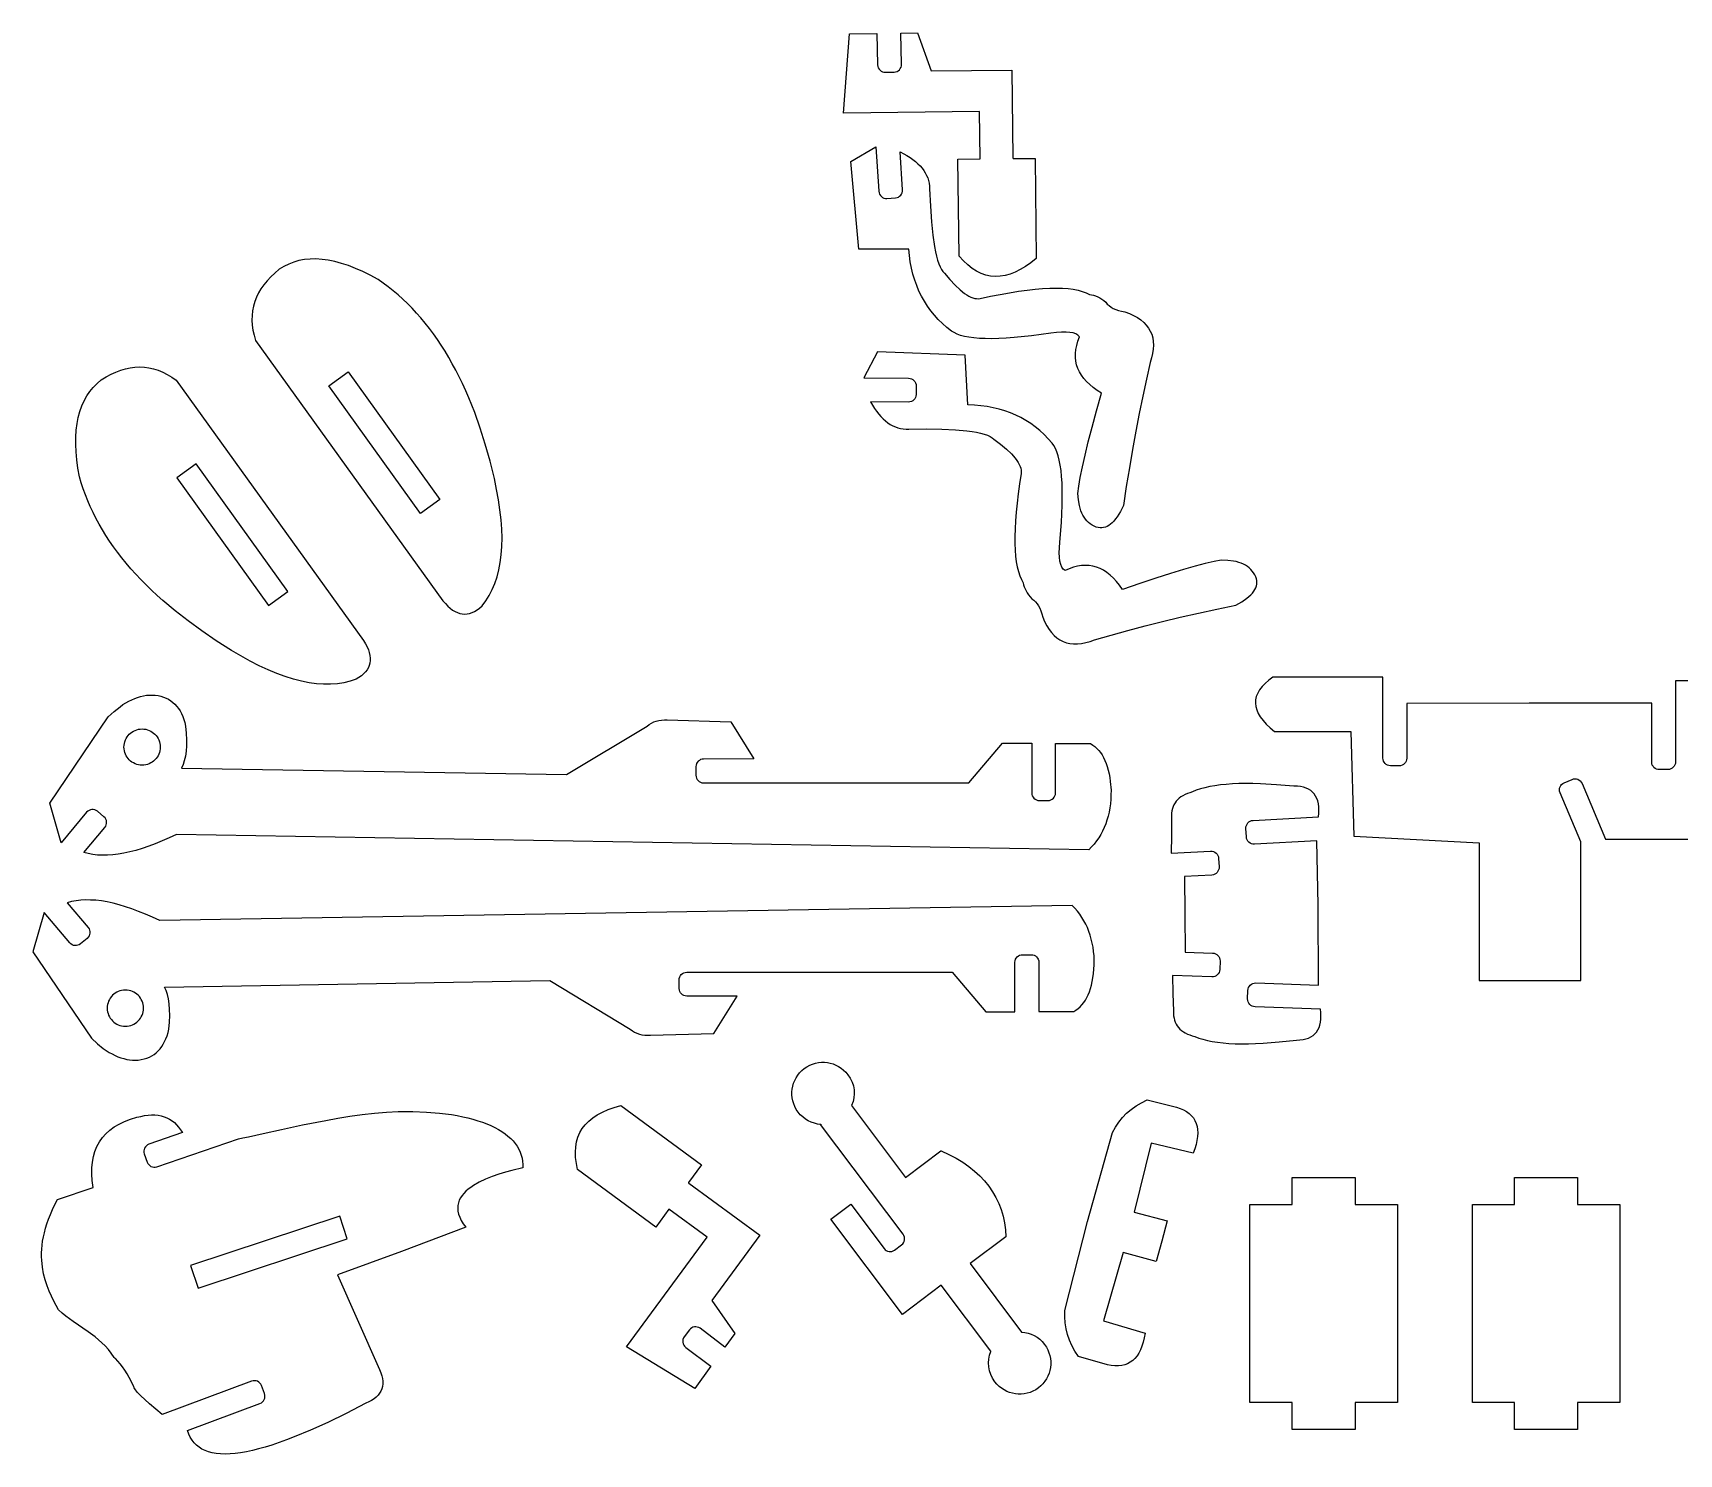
# Model space of a CAD drawing. Extents: x 0 to 427, y 0 to 378.
# Drawn here: x 1.2 to 203, y 203.4 to 377.6 of the extents above; entities that cross this region are included whole.
import ezdxf

# ---------------------------------------------------------------- set-up
doc = ezdxf.new("R2010")
doc.units = 0
doc.header["$MEASUREMENT"] = 0
doc.layers.add('HARLEY_1', color=1, linetype='Continuous')

msp = doc.modelspace()

# ---------------------------------------------------------------- linework, layer by layer
at = {"layer": 'HARLEY_1'}
for points in [[(121.39, 362.19), (124.05, 362.22), (124.19, 349.96), (123.53, 349.42), (122.88, 348.96), (122.23, 348.58), (121.6, 348.27), (120.98, 348.03), (120.36, 347.86), (119.76, 347.77), (119.16, 347.75), (118.57, 347.8), (118, 347.92), (117.43, 348.12), (116.87, 348.4), (116.32, 348.74), (115.78, 349.16), (115.25, 349.66), (114.73, 350.22), (114.59, 362.11), (117.31, 362.14), (117.24, 367.94), (100.58, 367.75), (101.31, 377.49), (104.66, 377.53), (104.75, 373.68), (104.77, 373.49), (104.83, 373.32), (104.92, 373.16), (105.04, 373.02), (105.18, 372.91), (105.34, 372.83), (105.52, 372.78), (105.7, 372.76), (106.76, 372.79), (106.95, 372.81), (107.12, 372.87), (107.28, 372.96), (107.41, 373.08), (107.52, 373.22), (107.61, 373.38), (107.66, 373.56), (107.67, 373.74), (107.58, 377.56), (109.64, 377.59), (111.29, 372.93), (121.21, 373.04), (121.33, 362.28), (121.35, 362.22), (121.39, 362.19)], [(104.53, 363.64), (104.89, 358.18), (104.92, 357.99), (104.98, 357.82), (105.08, 357.67), (105.2, 357.54), (105.35, 357.43), (105.51, 357.36), (105.69, 357.31), (105.88, 357.31), (106.93, 357.38), (107.12, 357.41), (107.29, 357.47), (107.44, 357.57), (107.57, 357.69), (107.68, 357.84), (107.75, 358), (107.8, 358.18), (107.8, 358.37), (107.5, 363.01), (107.94, 362.79), (108.34, 362.56), (108.72, 362.32), (109.08, 362.08), (109.4, 361.83), (109.69, 361.56), (109.96, 361.3), (110.2, 361.02), (110.41, 360.73), (110.59, 360.44), (110.75, 360.13), (110.88, 359.82), (110.98, 359.5), (111.05, 359.17), (111.1, 358.83), (111.12, 358.48), (111.21, 356.35), (111.35, 354.46), (111.52, 352.81), (111.73, 351.4), (111.84, 350.78), (111.97, 350.23), (112.1, 349.73), (112.25, 349.3), (112.4, 348.93), (112.57, 348.61), (112.74, 348.36), (112.92, 348.17), (113.6, 347.37), (114.24, 346.69), (114.84, 346.12), (115.4, 345.67), (115.67, 345.49), (115.93, 345.34), (116.18, 345.22), (116.42, 345.13), (116.66, 345.06), (116.88, 345.03), (117.09, 345.02), (117.3, 345.05), (118.56, 345.32), (119.77, 345.55), (120.92, 345.76), (122.02, 345.93), (123.06, 346.07), (124.04, 346.18), (124.96, 346.26), (125.83, 346.31), (126.64, 346.32), (127.39, 346.31), (128.08, 346.26), (128.72, 346.18), (129.3, 346.06), (129.82, 345.92), (130.28, 345.74), (130.69, 345.54), (130.95, 345.5), (131.2, 345.44), (131.45, 345.36), (131.71, 345.25), (131.96, 345.13), (132.21, 344.97), (132.46, 344.8), (132.71, 344.6), (132.89, 344.37), (133.1, 344.17), (133.35, 343.99), (133.62, 343.83), (133.93, 343.7), (134.26, 343.58), (134.63, 343.48), (135.03, 343.4), (135.59, 343.19), (136.1, 342.96), (136.57, 342.7), (136.99, 342.42), (137.35, 342.11), (137.67, 341.79), (137.94, 341.43), (138.16, 341.06), (138.33, 340.66), (138.45, 340.24), (138.52, 339.79), (138.54, 339.32), (138.51, 338.83), (138.44, 338.31), (138.31, 337.77), (138.14, 337.2), (137.68, 335.15), (137.23, 333.06), (136.8, 330.94), (136.38, 328.77), (135.98, 326.56), (135.59, 324.31), (135.22, 322.02), (134.87, 319.7), (134.49, 318.94), (134.11, 318.3), (133.91, 318.03), (133.71, 317.78), (133.5, 317.57), (133.3, 317.39), (133.09, 317.24), (132.88, 317.12), (132.66, 317.03), (132.44, 316.97), (132.22, 316.94), (132, 316.94), (131.77, 316.98), (131.54, 317.04), (131.28, 317.15), (131.04, 317.29), (130.81, 317.44), (130.6, 317.61), (130.4, 317.8), (130.22, 318.01), (130.06, 318.24), (129.91, 318.49), (129.77, 318.75), (129.66, 319.04), (129.55, 319.34), (129.47, 319.67), (129.34, 320.37), (129.28, 321.15), (129.4, 322.05), (129.58, 323.13), (129.84, 324.4), (130.17, 325.84), (130.56, 327.47), (131.03, 329.28), (131.57, 331.28), (132.19, 333.46), (131.65, 333.79), (131.17, 334.13), (130.73, 334.49), (130.34, 334.86), (130, 335.24), (129.71, 335.64), (129.47, 336.05), (129.28, 336.48), (129.13, 336.91), (129.03, 337.36), (128.99, 337.83), (128.99, 338.31), (129.04, 338.8), (129.14, 339.3), (129.28, 339.82), (129.48, 340.35), (129.4, 340.45), (129.29, 340.55), (129.04, 340.71), (128.71, 340.82), (128.3, 340.9), (127.83, 340.93), (127.28, 340.92), (126.66, 340.87), (125.96, 340.78), (123.59, 340.46), (121.46, 340.25), (120.49, 340.18), (119.58, 340.14), (118.73, 340.12), (117.94, 340.13), (117.21, 340.16), (116.54, 340.21), (115.93, 340.29), (115.39, 340.4), (114.9, 340.52), (114.48, 340.68), (114.11, 340.86), (113.81, 341.06), (113.23, 341.51), (112.69, 341.98), (112.18, 342.48), (111.7, 343), (111.26, 343.55), (110.85, 344.12), (110.47, 344.71), (110.13, 345.33), (109.81, 345.96), (109.54, 346.63), (109.29, 347.31), (109.08, 348.02), (108.9, 348.76), (108.75, 349.52), (108.64, 350.3), (108.56, 351.1), (102.45, 351.1), (101.46, 361.82), (104.53, 363.64)], [(51.48, 308), (51.78, 307.66), (52.07, 307.35), (52.37, 307.09), (52.66, 306.87), (52.96, 306.69), (53.26, 306.55), (53.55, 306.44), (53.85, 306.39), (54.15, 306.37), (54.45, 306.39), (54.75, 306.45), (55.06, 306.55), (55.36, 306.7), (55.66, 306.88), (55.97, 307.1), (56.27, 307.37), (56.74, 307.99), (57.16, 308.66), (57.53, 309.37), (57.85, 310.13), (58.12, 310.94), (58.34, 311.8), (58.51, 312.7), (58.63, 313.65), (58.7, 314.65), (58.72, 315.7), (58.69, 316.8), (58.6, 317.94), (58.47, 319.13), (58.29, 320.36), (58.06, 321.65), (57.78, 322.98), (57.25, 325.13), (56.67, 327.19), (56.05, 329.17), (55.37, 331.06), (54.65, 332.88), (54.27, 333.75), (53.88, 334.61), (53.48, 335.44), (53.06, 336.26), (52.63, 337.05), (52.19, 337.82), (51.74, 338.58), (51.28, 339.31), (50.8, 340.02), (50.32, 340.71), (49.82, 341.38), (49.31, 342.03), (48.78, 342.66), (48.25, 343.26), (47.7, 343.85), (47.14, 344.42), (46.57, 344.97), (45.98, 345.49), (45.39, 346), (44.78, 346.48), (44.16, 346.94), (43.53, 347.39), (42.58, 347.89), (41.66, 348.34), (40.76, 348.74), (39.89, 349.07), (39.05, 349.35), (38.23, 349.57), (37.43, 349.73), (36.67, 349.84), (35.92, 349.89), (35.2, 349.88), (34.51, 349.81), (33.84, 349.69), (33.2, 349.51), (32.58, 349.27), (31.99, 348.97), (31.43, 348.62), (30.88, 348.17), (30.38, 347.71), (29.93, 347.23), (29.53, 346.74), (29.18, 346.24), (28.87, 345.73), (28.62, 345.2), (28.41, 344.66), (28.25, 344.11), (28.15, 343.55), (28.09, 342.97), (28.08, 342.39), (28.12, 341.78), (28.2, 341.17), (28.34, 340.54), (28.52, 339.9), (51.48, 308)], [(103.86, 332.4), (104.11, 331.98), (104.36, 331.58), (104.62, 331.22), (104.88, 330.88), (105.15, 330.57), (105.43, 330.29), (105.71, 330.04), (106, 329.82), (106.3, 329.62), (106.6, 329.46), (106.92, 329.32), (107.23, 329.21), (107.56, 329.12), (107.89, 329.07), (108.23, 329.04), (108.58, 329.04), (110.72, 329.06), (112.62, 329.03), (114.27, 328.95), (115.69, 328.83), (116.31, 328.74), (116.87, 328.65), (117.37, 328.54), (117.81, 328.42), (118.2, 328.29), (118.52, 328.14), (118.78, 327.98), (118.98, 327.81), (119.82, 327.18), (120.53, 326.58), (121.13, 326.01), (121.61, 325.47), (121.81, 325.21), (121.97, 324.96), (122.11, 324.72), (122.21, 324.48), (122.29, 324.25), (122.33, 324.03), (122.35, 323.82), (122.34, 323.62), (122.14, 322.34), (121.97, 321.12), (121.83, 319.95), (121.72, 318.85), (121.63, 317.81), (121.58, 316.82), (121.55, 315.89), (121.55, 315.03), (121.58, 314.22), (121.64, 313.47), (121.73, 312.78), (121.84, 312.15), (121.99, 311.58), (122.16, 311.06), (122.36, 310.61), (122.59, 310.21), (122.64, 309.96), (122.71, 309.71), (122.81, 309.46), (122.93, 309.22), (123.07, 308.97), (123.24, 308.73), (123.43, 308.49), (123.64, 308.25), (123.87, 308.08), (124.09, 307.88), (124.28, 307.65), (124.45, 307.38), (124.61, 307.08), (124.75, 306.76), (124.87, 306.4), (124.97, 306), (125.21, 305.45), (125.47, 304.95), (125.75, 304.5), (126.05, 304.1), (126.38, 303.75), (126.72, 303.45), (127.09, 303.2), (127.48, 303.01), (127.89, 302.86), (128.31, 302.76), (128.76, 302.72), (129.23, 302.72), (129.73, 302.77), (130.24, 302.88), (130.77, 303.03), (131.33, 303.24), (133.35, 303.81), (135.41, 304.38), (137.51, 304.93), (139.65, 305.46), (141.83, 305.98), (144.06, 306.49), (146.32, 306.99), (148.62, 307.47), (149.36, 307.89), (149.98, 308.31), (150.24, 308.52), (150.47, 308.74), (150.67, 308.95), (150.84, 309.17), (150.98, 309.39), (151.09, 309.6), (151.16, 309.82), (151.21, 310.04), (151.23, 310.27), (151.21, 310.49), (151.17, 310.71), (151.09, 310.94), (150.96, 311.19), (150.82, 311.43), (150.65, 311.65), (150.47, 311.85), (150.27, 312.04), (150.05, 312.21), (149.81, 312.36), (149.56, 312.49), (149.28, 312.61), (148.99, 312.71), (148.68, 312.8), (148.35, 312.87), (147.64, 312.95), (146.86, 312.97), (145.97, 312.8), (144.9, 312.56), (143.65, 312.23), (142.23, 311.83), (140.62, 311.34), (138.84, 310.77), (136.88, 310.12), (134.74, 309.39), (134.38, 309.9), (134.01, 310.37), (133.63, 310.79), (133.23, 311.15), (132.83, 311.47), (132.42, 311.74), (132, 311.96), (131.56, 312.13), (131.12, 312.25), (130.66, 312.32), (130.19, 312.34), (129.72, 312.31), (129.23, 312.24), (128.73, 312.11), (128.22, 311.93), (127.71, 311.71), (127.6, 311.79), (127.49, 311.88), (127.32, 312.13), (127.19, 312.46), (127.09, 312.86), (127.03, 313.33), (127.01, 313.88), (127.03, 314.5), (127.08, 315.2), (127.26, 317.58), (127.36, 319.72), (127.37, 320.69), (127.37, 321.61), (127.34, 322.46), (127.29, 323.25), (127.22, 323.97), (127.13, 324.64), (127.01, 325.24), (126.88, 325.78), (126.72, 326.26), (126.55, 326.67), (126.35, 327.02), (126.13, 327.32), (125.65, 327.87), (125.14, 328.38), (124.62, 328.86), (124.07, 329.31), (123.5, 329.73), (122.91, 330.1), (122.3, 330.45), (121.67, 330.76), (121.01, 331.04), (120.33, 331.28), (119.63, 331.48), (118.91, 331.66), (118.17, 331.8), (117.41, 331.9), (116.62, 331.97), (115.81, 332.01), (115.47, 338.11), (104.72, 338.5), (103.07, 335.33), (108.54, 335.28), (108.73, 335.26), (108.9, 335.2), (109.06, 335.11), (109.2, 335), (109.31, 334.86), (109.4, 334.7), (109.45, 334.52), (109.47, 334.34), (109.46, 333.28), (109.44, 333.09), (109.38, 332.92), (109.29, 332.76), (109.18, 332.62), (109.04, 332.51), (108.88, 332.43), (108.7, 332.37), (108.51, 332.36), (103.86, 332.4)], [(41.75, 303.14), (41.99, 302.75), (42.18, 302.37), (42.34, 302.01), (42.45, 301.66), (42.53, 301.32), (42.57, 300.99), (42.57, 300.68), (42.53, 300.38), (42.46, 300.09), (42.34, 299.81), (42.19, 299.54), (41.99, 299.29), (41.76, 299.05), (41.49, 298.82), (41.18, 298.6), (40.83, 298.4), (40.1, 298.15), (39.33, 297.96), (38.54, 297.84), (37.71, 297.78), (36.86, 297.78), (35.98, 297.84), (35.07, 297.97), (34.13, 298.16), (33.16, 298.41), (32.16, 298.72), (31.13, 299.1), (30.07, 299.54), (28.98, 300.04), (27.87, 300.61), (26.72, 301.24), (25.55, 301.93), (23.69, 303.11), (21.92, 304.31), (20.24, 305.53), (18.65, 306.78), (17.16, 308.04), (16.45, 308.67), (15.77, 309.32), (15.1, 309.96), (14.46, 310.62), (13.85, 311.27), (13.25, 311.94), (12.68, 312.6), (12.13, 313.27), (11.61, 313.95), (11.11, 314.63), (10.64, 315.32), (10.18, 316.01), (9.75, 316.71), (9.35, 317.41), (8.96, 318.11), (8.6, 318.82), (8.27, 319.54), (7.95, 320.26), (7.66, 320.99), (7.4, 321.72), (7.16, 322.45), (6.94, 323.19), (6.76, 324.25), (6.62, 325.27), (6.53, 326.24), (6.49, 327.17), (6.5, 328.06), (6.55, 328.91), (6.65, 329.71), (6.79, 330.48), (6.98, 331.2), (7.22, 331.88), (7.5, 332.51), (7.83, 333.1), (8.21, 333.66), (8.63, 334.16), (9.1, 334.63), (9.61, 335.06), (10.21, 335.43), (10.81, 335.76), (11.4, 336.03), (11.99, 336.26), (12.58, 336.44), (13.16, 336.56), (13.74, 336.64), (14.32, 336.66), (14.89, 336.63), (15.46, 336.56), (16.02, 336.43), (16.59, 336.25), (17.14, 336.03), (17.7, 335.75), (18.25, 335.42), (18.8, 335.04), (41.75, 303.14)], [(37.48, 334.33), (39.85, 336.04), (51.1, 320.4), (48.73, 318.7), (37.48, 334.33)], [(21.24, 324.78), (18.87, 323.07), (30.12, 307.44), (32.49, 309.14), (21.24, 324.78)], [(4.68, 278.35), (3.29, 283.2), (10.45, 293.78), (11.18, 294.45), (11.91, 295.02), (12.27, 295.28), (12.63, 295.5), (12.99, 295.71), (13.35, 295.88), (13.71, 296.04), (14.07, 296.17), (14.43, 296.28), (14.79, 296.36), (15.14, 296.42), (15.5, 296.45), (15.85, 296.46), (16.21, 296.45), (16.57, 296.39), (16.92, 296.31), (17.25, 296.21), (17.57, 296.08), (17.86, 295.93), (18.14, 295.75), (18.4, 295.55), (18.64, 295.32), (18.87, 295.07), (19.08, 294.8), (19.27, 294.5), (19.44, 294.18), (19.59, 293.84), (19.73, 293.47), (19.85, 293.07), (19.95, 292.66), (20.02, 291.79), (20.05, 290.98), (20.04, 290.24), (20, 289.57), (19.92, 288.96), (19.79, 288.41), (19.64, 287.93), (19.44, 287.51), (66.61, 286.71), (76.49, 292.66), (76.75, 292.85), (77.02, 293.02), (77.31, 293.16), (77.61, 293.26), (77.93, 293.34), (78.26, 293.39), (78.61, 293.41), (78.97, 293.4), (86.74, 293.17), (89.59, 288.63), (83.42, 288.61), (83.23, 288.59), (83.06, 288.54), (82.9, 288.45), (82.76, 288.34), (82.64, 288.2), (82.56, 288.05), (82.5, 287.87), (82.48, 287.68), (82.47, 286.63), (82.49, 286.44), (82.55, 286.27), (82.63, 286.11), (82.74, 285.97), (82.88, 285.85), (83.04, 285.76), (83.22, 285.71), (83.4, 285.69), (115.94, 285.68), (120.06, 290.55), (123.63, 290.55), (123.63, 284.46), (123.65, 284.28), (123.7, 284.1), (123.79, 283.94), (123.9, 283.8), (124.04, 283.69), (124.2, 283.6), (124.37, 283.55), (124.56, 283.53), (125.62, 283.53), (125.8, 283.55), (125.98, 283.6), (126.14, 283.69), (126.28, 283.8), (126.39, 283.94), (126.48, 284.1), (126.53, 284.28), (126.55, 284.46), (126.55, 290.5), (130.82, 290.5), (131.1, 290.33), (131.36, 290.14), (131.61, 289.92), (131.84, 289.67), (132.05, 289.4), (132.25, 289.11), (132.43, 288.79), (132.6, 288.44), (132.75, 288.07), (132.88, 287.68), (133, 287.26), (133.1, 286.82), (133.19, 286.35), (133.26, 285.85), (133.35, 284.79), (133.34, 284.23), (133.32, 283.68), (133.27, 283.14), (133.2, 282.62), (133.1, 282.11), (132.99, 281.62), (132.85, 281.14), (132.69, 280.67), (132.51, 280.23), (132.31, 279.79), (132.09, 279.37), (131.84, 278.97), (131.57, 278.58), (131.28, 278.2), (130.97, 277.84), (130.63, 277.49), (18.82, 279.36), (17.94, 278.95), (17.07, 278.57), (16.23, 278.22), (15.42, 277.92), (14.63, 277.65), (13.86, 277.42), (13.11, 277.23), (12.39, 277.07), (11.69, 276.95), (11.02, 276.87), (10.37, 276.83), (9.75, 276.82), (9.15, 276.85), (8.57, 276.92), (8.02, 277.03), (7.49, 277.17), (10.06, 280.21), (10.16, 280.37), (10.23, 280.54), (10.27, 280.71), (10.27, 280.89), (10.24, 281.07), (10.17, 281.24), (10.08, 281.39), (9.94, 281.53), (9.14, 282.21), (8.98, 282.31), (8.81, 282.38), (8.63, 282.42), (8.45, 282.42), (8.28, 282.39), (8.11, 282.32), (7.96, 282.22), (7.82, 282.09), (4.68, 278.35)], [(14.62, 292.3), (14.84, 292.29), (15.07, 292.26), (15.28, 292.2), (15.48, 292.13), (15.68, 292.04), (15.86, 291.92), (16.03, 291.8), (16.19, 291.65), (16.33, 291.49), (16.46, 291.32), (16.57, 291.14), (16.67, 290.95), (16.74, 290.74), (16.79, 290.53), (16.83, 290.31), (16.84, 290.08), (16.83, 289.85), (16.79, 289.63), (16.74, 289.42), (16.67, 289.22), (16.57, 289.02), (16.46, 288.84), (16.33, 288.67), (16.19, 288.51), (16.03, 288.37), (15.86, 288.24), (15.68, 288.13), (15.48, 288.03), (15.28, 287.96), (15.07, 287.9), (14.84, 287.87), (14.62, 287.86), (14.39, 287.87), (14.17, 287.9), (13.96, 287.96), (13.75, 288.03), (13.56, 288.13), (13.37, 288.24), (13.2, 288.37), (13.05, 288.51), (12.9, 288.67), (12.77, 288.84), (12.66, 289.02), (12.57, 289.22), (12.49, 289.42), (12.44, 289.63), (12.41, 289.85), (12.39, 290.08), (12.41, 290.31), (12.44, 290.53), (12.49, 290.74), (12.57, 290.95), (12.66, 291.14), (12.77, 291.32), (12.9, 291.49), (13.05, 291.65), (13.2, 291.8), (13.37, 291.92), (13.56, 292.04), (13.75, 292.13), (13.96, 292.2), (14.17, 292.26), (14.39, 292.29), (14.62, 292.3)], [(140.87, 262.08), (140.93, 259.9), (141, 257.73), (141, 257.43), (141.02, 257.14), (141.07, 256.87), (141.13, 256.61), (141.22, 256.37), (141.33, 256.14), (141.46, 255.92), (141.62, 255.72), (141.79, 255.53), (141.99, 255.36), (142.21, 255.2), (142.45, 255.05), (142.71, 254.92), (142.99, 254.8), (143.3, 254.7), (143.63, 254.61), (144.1, 254.43), (144.61, 254.27), (145.16, 254.13), (145.76, 254), (146.39, 253.9), (147.07, 253.83), (147.78, 253.77), (148.54, 253.73), (149.34, 253.71), (150.18, 253.72), (151.06, 253.74), (151.98, 253.79), (153.94, 253.94), (156.07, 254.18), (156.49, 254.19), (156.88, 254.23), (157.23, 254.31), (157.55, 254.41), (157.85, 254.56), (158.11, 254.73), (158.34, 254.93), (158.54, 255.16), (158.7, 255.42), (158.84, 255.71), (158.95, 256.02), (159.02, 256.37), (159.06, 256.73), (159.07, 257.13), (159.05, 257.54), (159, 257.98), (150.99, 258.25), (150.8, 258.27), (150.63, 258.33), (150.47, 258.42), (150.34, 258.54), (150.23, 258.69), (150.14, 258.85), (150.1, 259.02), (150.08, 259.21), (150.12, 260.27), (150.14, 260.45), (150.2, 260.63), (150.3, 260.78), (150.41, 260.92), (150.56, 261.02), (150.72, 261.11), (150.89, 261.15), (151.08, 261.17), (158.75, 260.91), (158.72, 270.69), (158.57, 278.59), (150.91, 278.18), (150.72, 278.19), (150.55, 278.23), (150.38, 278.31), (150.24, 278.42), (150.12, 278.55), (150.02, 278.7), (149.96, 278.87), (149.93, 279.06), (149.87, 280.12), (149.88, 280.3), (149.93, 280.48), (150.01, 280.64), (150.11, 280.79), (150.25, 280.91), (150.4, 281), (150.57, 281.07), (150.76, 281.1), (158.76, 281.52), (158.81, 281.96), (158.82, 282.38), (158.8, 282.77), (158.75, 283.14), (158.67, 283.48), (158.56, 283.79), (158.42, 284.08), (158.24, 284.33), (158.04, 284.56), (157.81, 284.76), (157.54, 284.93), (157.25, 285.06), (156.92, 285.16), (156.57, 285.23), (156.18, 285.27), (155.76, 285.27), (153.63, 285.46), (151.66, 285.58), (150.74, 285.6), (149.86, 285.61), (149.02, 285.6), (148.22, 285.56), (147.46, 285.51), (146.75, 285.44), (146.08, 285.35), (145.44, 285.23), (144.85, 285.1), (144.3, 284.95), (143.79, 284.78), (143.33, 284.58), (143, 284.49), (142.7, 284.38), (142.42, 284.26), (142.16, 284.12), (141.92, 283.97), (141.7, 283.81), (141.51, 283.63), (141.34, 283.44), (141.19, 283.23), (141.06, 283.01), (140.96, 282.78), (140.87, 282.54), (140.81, 282.28), (140.77, 282), (140.75, 281.72), (140.76, 281.41), (140.74, 279.24), (140.72, 277.06), (145.55, 277.32), (145.74, 277.31), (145.91, 277.27), (146.08, 277.19), (146.22, 277.08), (146.34, 276.95), (146.44, 276.8), (146.5, 276.63), (146.53, 276.44), (146.59, 275.39), (146.58, 275.2), (146.53, 275.02), (146.45, 274.86), (146.35, 274.71), (146.21, 274.59), (146.06, 274.5), (145.89, 274.43), (145.7, 274.4), (142.34, 274.23), (142.41, 269.59), (142.44, 264.95), (145.8, 264.84), (145.98, 264.81), (146.16, 264.75), (146.31, 264.66), (146.45, 264.54), (146.56, 264.4), (146.64, 264.24), (146.69, 264.06), (146.7, 263.87), (146.67, 262.82), (146.64, 262.63), (146.58, 262.46), (146.49, 262.3), (146.37, 262.17), (146.23, 262.06), (146.07, 261.98), (145.89, 261.93), (145.7, 261.92), (140.87, 262.08)], [(2.62, 269.82), (1.24, 264.97), (8.4, 254.39), (9.13, 253.72), (9.85, 253.15), (10.22, 252.9), (10.58, 252.67), (10.94, 252.47), (11.3, 252.29), (11.66, 252.13), (12.02, 252), (12.37, 251.9), (12.73, 251.81), (13.09, 251.76), (13.44, 251.72), (13.8, 251.71), (14.15, 251.73), (14.52, 251.78), (14.87, 251.86), (15.2, 251.97), (15.51, 252.09), (15.81, 252.25), (16.08, 252.42), (16.34, 252.62), (16.59, 252.85), (16.81, 253.1), (17.02, 253.37), (17.21, 253.67), (17.38, 253.99), (17.54, 254.34), (17.68, 254.71), (17.8, 255.1), (17.9, 255.52), (17.97, 256.39), (18, 257.19), (17.99, 257.93), (17.94, 258.61), (17.86, 259.22), (17.74, 259.76), (17.58, 260.25), (17.38, 260.67), (64.56, 261.46), (74.43, 255.52), (74.69, 255.32), (74.96, 255.15), (75.25, 255.02), (75.56, 254.91), (75.87, 254.83), (76.2, 254.78), (76.55, 254.76), (76.91, 254.77), (84.68, 255), (87.54, 259.54), (81.37, 259.56), (81.18, 259.58), (81, 259.64), (80.84, 259.72), (80.7, 259.83), (80.59, 259.97), (80.5, 260.13), (80.45, 260.3), (80.43, 260.49), (80.42, 261.54), (80.44, 261.73), (80.49, 261.91), (80.58, 262.07), (80.69, 262.21), (80.83, 262.32), (80.99, 262.41), (81.16, 262.46), (81.35, 262.48), (113.88, 262.49), (118, 257.62), (121.57, 257.62), (121.57, 263.71), (121.59, 263.9), (121.65, 264.07), (121.73, 264.23), (121.85, 264.37), (121.99, 264.48), (122.14, 264.57), (122.32, 264.62), (122.51, 264.64), (123.56, 264.64), (123.75, 264.62), (123.92, 264.57), (124.08, 264.48), (124.22, 264.37), (124.33, 264.23), (124.42, 264.07), (124.48, 263.9), (124.49, 263.71), (124.49, 257.67), (128.77, 257.67), (129.05, 257.84), (129.31, 258.04), (129.55, 258.26), (129.78, 258.5), (130, 258.77), (130.2, 259.07), (130.38, 259.38), (130.55, 259.73), (130.7, 260.1), (130.83, 260.49), (130.95, 260.91), (131.05, 261.36), (131.13, 261.82), (131.2, 262.32), (131.29, 263.38), (131.29, 263.95), (131.26, 264.5), (131.21, 265.03), (131.14, 265.56), (131.05, 266.06), (130.93, 266.56), (130.8, 267.03), (130.64, 267.5), (130.46, 267.95), (130.26, 268.38), (130.03, 268.8), (129.78, 269.21), (129.52, 269.6), (129.23, 269.97), (128.91, 270.33), (128.58, 270.68), (16.77, 268.81), (15.88, 269.23), (15.02, 269.61), (14.18, 269.95), (13.36, 270.25), (12.57, 270.52), (11.8, 270.75), (11.06, 270.94), (10.33, 271.1), (9.64, 271.22), (8.96, 271.3), (8.31, 271.34), (7.69, 271.35), (7.09, 271.32), (6.52, 271.25), (5.96, 271.15), (5.44, 271), (8, 267.96), (8.11, 267.8), (8.18, 267.64), (8.21, 267.46), (8.22, 267.28), (8.18, 267.1), (8.12, 266.93), (8.02, 266.78), (7.89, 266.64), (7.08, 265.96), (6.92, 265.86), (6.76, 265.79), (6.58, 265.75), (6.4, 265.75), (6.22, 265.78), (6.05, 265.85), (5.9, 265.95), (5.76, 266.08), (2.62, 269.82)], [(12.56, 255.87), (12.79, 255.88), (13.01, 255.91), (13.22, 255.97), (13.43, 256.04), (13.62, 256.14), (13.81, 256.25), (13.98, 256.38), (14.13, 256.52), (14.28, 256.68), (14.41, 256.85), (14.52, 257.03), (14.61, 257.23), (14.69, 257.43), (14.74, 257.64), (14.77, 257.86), (14.78, 258.09), (14.77, 258.32), (14.74, 258.54), (14.69, 258.75), (14.61, 258.96), (14.52, 259.15), (14.41, 259.33), (14.28, 259.5), (14.13, 259.66), (13.98, 259.81), (13.81, 259.93), (13.62, 260.05), (13.43, 260.14), (13.22, 260.21), (13.01, 260.27), (12.79, 260.3), (12.56, 260.31), (12.34, 260.3), (12.11, 260.27), (11.9, 260.21), (11.7, 260.14), (11.5, 260.05), (11.32, 259.93), (11.15, 259.81), (10.99, 259.66), (10.85, 259.5), (10.72, 259.33), (10.61, 259.15), (10.51, 258.96), (10.44, 258.75), (10.39, 258.54), (10.35, 258.32), (10.34, 258.09), (10.35, 257.86), (10.39, 257.64), (10.44, 257.43), (10.51, 257.23), (10.61, 257.03), (10.72, 256.85), (10.85, 256.68), (10.99, 256.52), (11.15, 256.38), (11.32, 256.25), (11.5, 256.14), (11.7, 256.04), (11.9, 255.97), (12.11, 255.91), (12.34, 255.88), (12.56, 255.87)], [(112.53, 240.61), (113.47, 240.17), (114.35, 239.7), (115.17, 239.2), (115.92, 238.68), (116.63, 238.12), (117.27, 237.53), (117.85, 236.92), (118.38, 236.27), (118.84, 235.6), (119.25, 234.89), (119.6, 234.16), (119.89, 233.4), (120.12, 232.61), (120.29, 231.79), (120.4, 230.94), (120.46, 230.06), (116.1, 226.79), (122.39, 218.4), (122.8, 218.36), (123.2, 218.27), (123.58, 218.15), (123.94, 217.98), (124.29, 217.77), (124.62, 217.51), (124.92, 217.22), (125.2, 216.88), (125.42, 216.56), (125.6, 216.22), (125.74, 215.87), (125.85, 215.52), (125.92, 215.16), (125.96, 214.79), (125.96, 214.42), (125.92, 214.06), (125.86, 213.7), (125.75, 213.35), (125.62, 213.01), (125.45, 212.68), (125.24, 212.37), (125.01, 212.07), (124.74, 211.8), (124.44, 211.55), (124.12, 211.33), (123.78, 211.15), (123.43, 211.01), (123.07, 210.9), (122.71, 210.83), (122.35, 210.79), (121.98, 210.79), (121.62, 210.82), (121.26, 210.89), (120.9, 211), (120.56, 211.13), (120.24, 211.3), (119.92, 211.51), (119.63, 211.74), (119.36, 212.01), (119.11, 212.31), (118.83, 212.74), (118.61, 213.19), (118.46, 213.65), (118.37, 214.13), (118.34, 214.61), (118.37, 215.09), (118.47, 215.56), (118.62, 216.02), (118.63, 216.04), (112.55, 224.13), (107.78, 220.54), (99.02, 232.22), (101.45, 234.05), (105.53, 228.62), (105.65, 228.49), (105.8, 228.38), (105.97, 228.3), (106.14, 228.26), (106.32, 228.25), (106.5, 228.28), (106.67, 228.34), (106.83, 228.44), (107.68, 229.07), (107.82, 229.2), (107.92, 229.35), (108, 229.51), (108.04, 229.68), (108.05, 229.86), (108.02, 230.04), (107.96, 230.22), (107.86, 230.38), (97.75, 243.85), (97.75, 243.86), (97.77, 243.86), (97.78, 243.85), (97.39, 243.89), (97, 243.98), (96.62, 244.12), (96.25, 244.29), (95.9, 244.5), (95.58, 244.75), (95.27, 245.03), (95, 245.36), (94.78, 245.68), (94.6, 246.02), (94.46, 246.37), (94.35, 246.73), (94.28, 247.09), (94.24, 247.45), (94.24, 247.82), (94.28, 248.18), (94.34, 248.54), (94.45, 248.89), (94.58, 249.24), (94.75, 249.56), (94.96, 249.88), (95.19, 250.17), (95.46, 250.44), (95.76, 250.69), (96.08, 250.91), (96.42, 251.09), (96.77, 251.24), (97.13, 251.34), (97.49, 251.42), (97.85, 251.45), (98.22, 251.45), (98.59, 251.42), (98.94, 251.35), (99.3, 251.25), (99.64, 251.11), (99.97, 250.94), (100.28, 250.74), (100.57, 250.5), (100.85, 250.23), (101.09, 249.93), (101.39, 249.49), (101.61, 249.03), (101.77, 248.56), (101.86, 248.07), (101.89, 247.59), (101.84, 247.11), (101.73, 246.63), (101.56, 246.16), (108.18, 237.34), (112.5, 240.59), (112.53, 240.61)], [(81.63, 236.64), (90.3, 230.26), (84.43, 222.27), (87.26, 218.22), (86.04, 216.56), (82.99, 218.86), (82.83, 218.95), (82.65, 219.01), (82.48, 219.04), (82.3, 219.03), (82.12, 218.99), (81.96, 218.92), (81.81, 218.81), (81.68, 218.67), (81.05, 217.83), (80.95, 217.67), (80.89, 217.49), (80.86, 217.32), (80.87, 217.14), (80.91, 216.96), (80.99, 216.8), (81.09, 216.65), (81.23, 216.52), (84.31, 214.2), (82.33, 211.5), (73.99, 216.58), (83.85, 230.01), (79.17, 233.45), (77.56, 231.26), (67.98, 238.3), (67.83, 239.05), (67.74, 239.77), (67.71, 240.45), (67.75, 241.1), (67.85, 241.71), (68.02, 242.29), (68.25, 242.83), (68.55, 243.34), (68.91, 243.81), (69.34, 244.25), (69.84, 244.65), (70.39, 245.02), (71.02, 245.35), (71.71, 245.65), (72.46, 245.91), (73.28, 246.14), (83.16, 238.88), (81.59, 236.74), (81.59, 236.69), (81.63, 236.64)], [(129.36, 215.42), (128.92, 216.07), (128.55, 216.73), (128.25, 217.4), (128.01, 218.1), (127.83, 218.8), (127.72, 219.53), (127.67, 220.26), (127.69, 221.02), (130.47, 231.96), (133.53, 242.83), (133.89, 243.49), (134.3, 244.1), (134.76, 244.67), (135.26, 245.2), (135.82, 245.68), (136.42, 246.11), (137.07, 246.5), (137.77, 246.85), (141.36, 245.97), (141.81, 245.81), (142.23, 245.63), (142.59, 245.41), (142.92, 245.18), (143.2, 244.91), (143.44, 244.63), (143.63, 244.31), (143.78, 243.97), (143.89, 243.6), (143.95, 243.21), (143.97, 242.79), (143.95, 242.35), (143.88, 241.88), (143.77, 241.38), (143.61, 240.86), (143.42, 240.31), (138.27, 241.54), (136.18, 233.09), (140.21, 232.02), (139.58, 229.52), (138.88, 227.05), (134.85, 228.13), (132.44, 219.76), (137.52, 218.26), (137.41, 217.69), (137.29, 217.16), (137.13, 216.67), (136.96, 216.23), (136.76, 215.83), (136.53, 215.48), (136.28, 215.17), (136, 214.91), (135.7, 214.69), (135.38, 214.51), (135.03, 214.38), (134.65, 214.29), (134.25, 214.25), (133.83, 214.25), (133.38, 214.29), (132.91, 214.38), (129.36, 215.42)], [(11.19, 215.29), (10.84, 215.8), (10.48, 216.26), (10.1, 216.69), (9.7, 217.08), (9.29, 217.45), (8.86, 217.8), (7.99, 218.44), (6.18, 219.68), (5.28, 220.35), (4.83, 220.72), (4.39, 221.12), (3.81, 222.19), (3.52, 222.78), (3.24, 223.41), (2.97, 224.08), (2.74, 224.79), (2.54, 225.54), (2.4, 226.34), (2.32, 227.19), (2.3, 227.63), (2.3, 228.09), (2.32, 228.56), (2.37, 229.04), (2.43, 229.54), (2.52, 230.05), (2.64, 230.57), (2.78, 231.11), (2.95, 231.66), (3.15, 232.23), (3.38, 232.81), (3.64, 233.41), (3.93, 234.02), (4.26, 234.65), (8.63, 236.11), (8.51, 236.95), (8.46, 237.75), (8.47, 238.51), (8.53, 239.23), (8.66, 239.91), (8.84, 240.54), (9.08, 241.14), (9.39, 241.7), (9.75, 242.22), (10.17, 242.69), (10.66, 243.13), (11.2, 243.53), (11.8, 243.88), (12.46, 244.2), (13.18, 244.48), (13.96, 244.71), (14.44, 244.83), (14.9, 244.92), (15.35, 244.98), (15.78, 245), (16.19, 245), (16.58, 244.96), (16.95, 244.89), (17.31, 244.79), (17.65, 244.65), (17.97, 244.49), (18.28, 244.29), (18.57, 244.06), (18.84, 243.81), (19.09, 243.51), (19.33, 243.19), (19.55, 242.84), (15.46, 241.41), (15.29, 241.33), (15.14, 241.22), (15.02, 241.09), (14.92, 240.94), (14.86, 240.77), (14.83, 240.59), (14.84, 240.41), (14.88, 240.22), (15.23, 239.23), (15.31, 239.06), (15.42, 238.91), (15.55, 238.79), (15.7, 238.69), (15.87, 238.63), (16.05, 238.6), (16.23, 238.61), (16.42, 238.65), (26.41, 242.09), (26.95, 242.18), (27.65, 242.32), (29.44, 242.71), (31.69, 243.22), (34.28, 243.78), (37.11, 244.34), (38.58, 244.6), (40.08, 244.84), (41.58, 245.05), (43.08, 245.22), (44.56, 245.35), (46.01, 245.44), (47.79, 245.43), (49.46, 245.36), (51.05, 245.23), (52.52, 245.04), (53.22, 244.92), (53.9, 244.79), (54.54, 244.64), (55.16, 244.48), (55.76, 244.3), (56.32, 244.11), (56.85, 243.91), (57.36, 243.69), (57.84, 243.46), (58.29, 243.22), (58.71, 242.96), (59.09, 242.69), (59.45, 242.41), (59.78, 242.12), (60.07, 241.81), (60.34, 241.49), (60.57, 241.16), (60.77, 240.82), (60.94, 240.46), (61.07, 240.09), (61.17, 239.72), (61.24, 239.33), (61.27, 238.93), (61.27, 238.52), (59.92, 238.19), (59.15, 237.98), (58.34, 237.73), (57.52, 237.45), (56.71, 237.12), (55.93, 236.76), (55.22, 236.35), (54.89, 236.13), (54.58, 235.89), (54.3, 235.65), (54.04, 235.39), (53.82, 235.12), (53.63, 234.84), (53.48, 234.54), (53.37, 234.23), (53.31, 233.91), (53.29, 233.57), (53.32, 233.22), (53.4, 232.85), (53.53, 232.47), (53.72, 232.08), (53.97, 231.67), (54.29, 231.24), (46.4, 228.28), (38.56, 225.39), (43.53, 214.19), (43.72, 213.8), (43.87, 213.41), (43.98, 213.05), (44.06, 212.7), (44.1, 212.36), (44.1, 212.04), (44.06, 211.73), (43.98, 211.44), (43.87, 211.17), (43.72, 210.91), (43.53, 210.66), (43.3, 210.43), (43.04, 210.22), (42.74, 210.02), (42.4, 209.84), (42.02, 209.67), (39.62, 208.43), (37.36, 207.33), (35.24, 206.36), (33.25, 205.54), (32.31, 205.18), (31.41, 204.85), (30.53, 204.55), (29.7, 204.3), (28.89, 204.07), (28.13, 203.88), (27.39, 203.73), (26.69, 203.6), (26.03, 203.52), (25.4, 203.46), (24.8, 203.45), (24.24, 203.46), (23.71, 203.51), (23.22, 203.6), (22.76, 203.71), (22.34, 203.87), (21.95, 204.06), (21.6, 204.28), (21.28, 204.53), (20.99, 204.82), (20.74, 205.15), (20.52, 205.51), (20.34, 205.9), (20.19, 206.33), (29.06, 209.65), (29.23, 209.73), (29.38, 209.84), (29.5, 209.98), (29.59, 210.13), (29.65, 210.3), (29.67, 210.48), (29.66, 210.66), (29.61, 210.85), (29.24, 211.84), (29.16, 212), (29.05, 212.15), (28.91, 212.27), (28.76, 212.36), (28.59, 212.41), (28.41, 212.44), (28.22, 212.43), (28.04, 212.38), (17.08, 208.28), (15.53, 209.59), (14.93, 210.13), (14.44, 210.6), (14.06, 210.99), (13.8, 211.31), (13.64, 211.55), (13.61, 211.64), (13.6, 211.72), (13.05, 212.81), (12.77, 213.29), (12.49, 213.74), (12.21, 214.15), (11.93, 214.52), (11.65, 214.85), (11.37, 215.14), (11.27, 215.21), (11.19, 215.29)], [(155.55, 209.77), (150.37, 209.77), (150.37, 234.01), (155.55, 234.01), (155.55, 237.35), (163.27, 237.35), (163.27, 234.01), (168.44, 234.01), (168.44, 209.77), (163.27, 209.77), (163.27, 206.44), (155.55, 206.44), (155.55, 209.77)], [(195.69, 209.77), (190.52, 209.77), (190.52, 206.44), (182.8, 206.44), (182.8, 209.77), (177.63, 209.77), (177.63, 234.01), (182.8, 234.01), (182.8, 237.35), (190.52, 237.35), (190.52, 234.01), (195.69, 234.01), (195.69, 209.77)], [(20.56, 226.56), (21.47, 223.79), (39.76, 229.84), (38.84, 232.61), (20.56, 226.56)]]:
    msp.add_lwpolyline(points, close=True, dxfattribs=at)
msp.add_lwpolyline([(214.03, 298.18), (202.52, 298.18), (202.52, 288.27), (202.5, 288.08), (202.45, 287.9), (202.36, 287.74), (202.25, 287.61), (202.11, 287.49), (201.95, 287.4), (201.78, 287.35), (201.59, 287.33), (200.54, 287.32), (200.35, 287.34), (200.17, 287.39), (200.01, 287.47), (199.88, 287.59), (199.76, 287.73), (199.67, 287.88), (199.62, 288.06), (199.6, 288.25), (199.6, 295.47), (184.59, 295.45), (169.59, 295.42), (169.59, 288.71), (169.57, 288.53), (169.51, 288.35), (169.42, 288.19), (169.31, 288.06), (169.17, 287.94), (169.01, 287.86), (168.83, 287.8), (168.65, 287.79), (167.59, 287.79), (167.4, 287.81), (167.23, 287.87), (167.07, 287.96), (166.93, 288.07), (166.82, 288.21), (166.74, 288.37), (166.68, 288.55), (166.66, 288.74), (166.67, 298.65), (153.19, 298.65), (152.67, 298.26), (152.23, 297.88), (151.86, 297.49), (151.55, 297.09), (151.32, 296.69), (151.15, 296.29), (151.06, 295.88), (151.04, 295.46), (151.08, 295.05), (151.2, 294.63), (151.39, 294.2), (151.64, 293.77), (151.97, 293.33), (152.37, 292.89), (152.84, 292.45), (153.38, 292), (153.38, 292), (162.74, 292), (163.11, 279.18), (178.46, 278.34), (178.46, 261.49), (190.91, 261.49), (190.91, 278.48), (188.37, 284.49), (188.32, 284.67), (188.3, 284.85), (188.31, 285.03), (188.37, 285.2), (188.45, 285.36), (188.56, 285.5), (188.7, 285.62), (188.87, 285.71), (189.84, 286.12), (190.02, 286.18), (190.2, 286.2), (190.38, 286.18), (190.55, 286.13), (190.71, 286.04), (190.85, 285.93), (190.97, 285.79), (191.06, 285.62), (193.94, 278.81), (205.04, 278.8)], dxfattribs=at)

doc.saveas('drawing.dxf')
